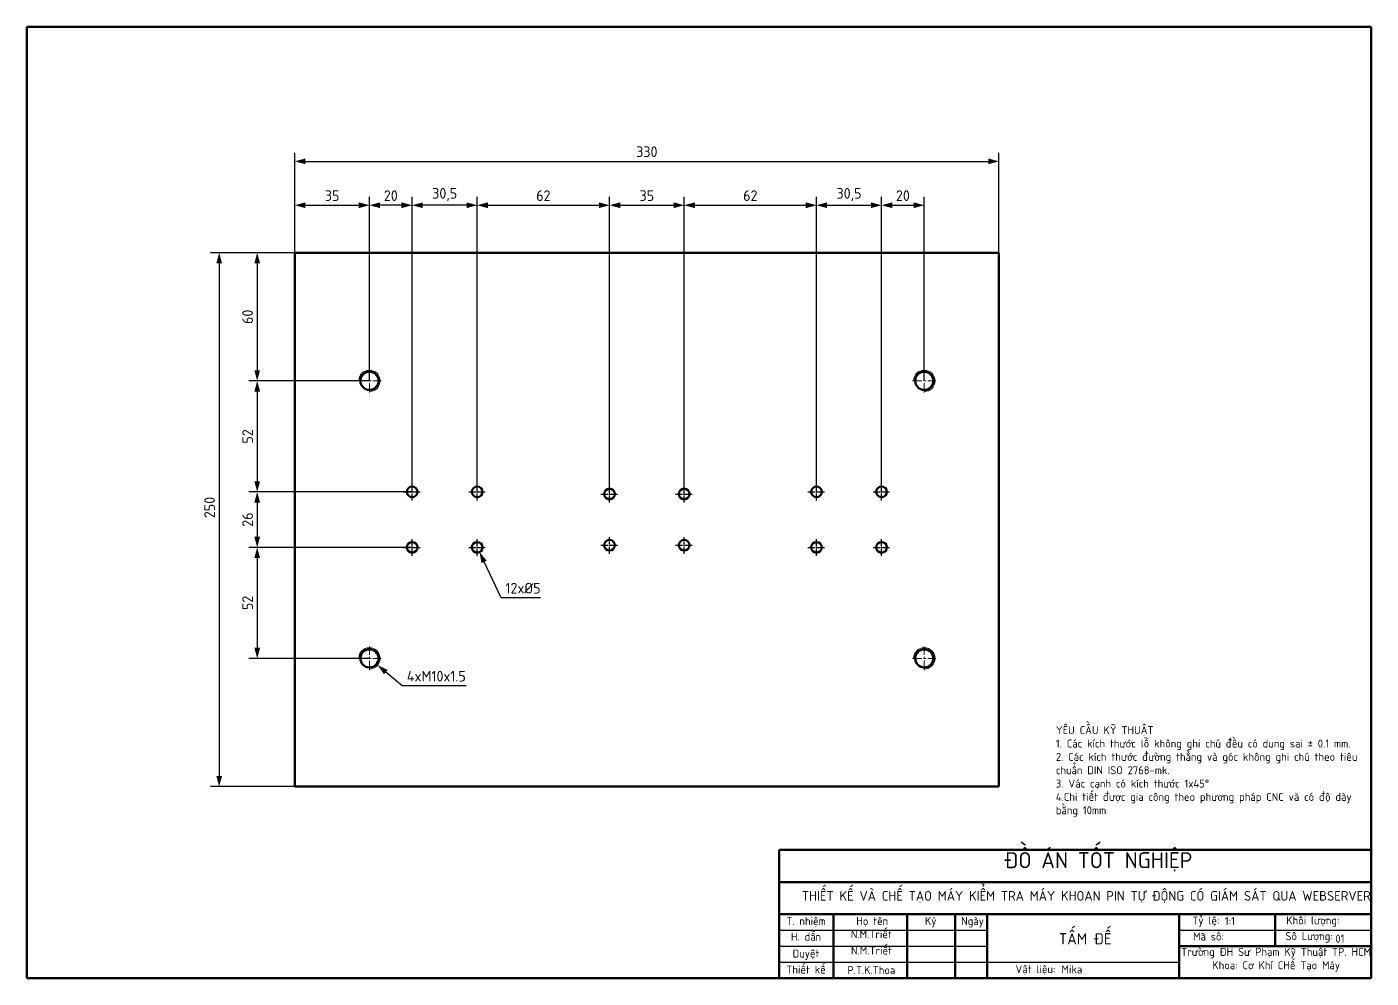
# Model space of a CAD drawing. Header units: millimetres. Extents: x -190 to 12889, y -227 to 3957.
# Drawn here: x 6131 to 6761, y 488 to 934 of the extents above; entities that cross this region are included whole.
import ezdxf

# ---------------------------------------------------------------- set-up
doc = ezdxf.new("R2010")
doc.units = ezdxf.units.MM
doc.header["$LTSCALE"] = 0.7
doc.header["$PDMODE"] = 35
doc.header["$PDSIZE"] = -4
doc.linetypes.add('CENTER', pattern=[50.8, 31.75, -6.35, 6.35, -6.35])
doc.linetypes.add('CENTER2', pattern=[1.125, 0.75, -0.125, 0.125, -0.125])
doc.layers.get('0').update_dxf_attribs({"color": 255})
for name, color, linetype, lineweight in [('0.5', 7, 'Continuous', 50), ('AM_5', 10, 'Continuous', 25), ('AMC_Contour', 7, 'Continuous', 50), ('CON', 7, 'Continuous', 50), ('DIM', 94, 'Continuous', 25), ('KHUNGBV', 5, 'Continuous', 70), ('screw', 33, 'Continuous', 13), ('TEXT', 7, 'Continuous', 25)]:
    doc.layers.add(name, color=color, linetype=linetype, lineweight=lineweight)
doc.styles.add('TCVN-7284', font='tcvn+7284-2003r.ttf')
doc.dimstyles.new('TCVN_ISO-25_RadiusDia', dxfattribs={"dimtxt": 2.5, "dimasz": 2.5, "dimexe": 2, "dimexo": 0, "dimgap": 1, "dimtad": 1, "dimtoh": 1, "dimtxsty": 'TCVN-7284', "dimblk": 'Arrow', "dimcen": 0, "dimclrd": 256, "dimclre": 256, "dimclrt": 256, "dimadec": 0, "dimazin": 0, "dimtfac": 1, "dimtofl": 0, "dimtmove": 1, "dimatfit": 0, "dimldrblk": 'Arrow', "dimfxl": 1, "dimlwd": -1, "dimlwe": -1, "dimarcsym": 0})

# ---------------------------------------------------------------- blocks, each defined once
blk = doc.blocks.new('Arrow')
at = {"layer": 'DIM'}
blk.add_solid([(-1, 0.27), (-1, -0.27), (0, 0)], dxfattribs=at)
blk = doc.blocks.new('*D726')
at = {"layer": 'Defpoints', "color": 0, "ltscale": 0.2, "transparency": 16777216}
for p in [(6586.87, 870.75), (6256.87, 827.94), (6586.87, 827.94)]:
    blk.add_point(p, dxfattribs=at)
at = {"layer": 'DIM', "ltscale": 0.2, "transparency": 16777216}
for p, q in [((6256.87, 827.94), (6256.87, 874.75)), ((6261.87, 870.75), (6581.87, 870.75)), ((6586.87, 827.94), (6586.87, 874.75))]:
    blk.add_line(p, q, dxfattribs=at)
at = {"layer": 'DIM', "ltscale": 0.2, "transparency": 16777216, "xscale": 5.000000000000284, "yscale": 5.000000000000284, "zscale": 5.000000000000284, "rotation": 180}
blk.add_blockref('Arrow', (6256.87, 870.75), dxfattribs=at)
at = {"layer": 'DIM', "ltscale": 0.2, "transparency": 16777216, "xscale": 5.000000000000284, "yscale": 5.000000000000284, "zscale": 5.000000000000284}
blk.add_blockref('Arrow', (6586.87, 870.75), dxfattribs=at)
at = {"layer": 'DIM', "ltscale": 0.2, "transparency": 16777216, "insert": (6421.87, 875.25), "char_height": 5, "attachment_point": 5, "style": 'TCVN-7284'}
blk.add_mtext('330', dxfattribs=at)
blk = doc.blocks.new('*D727')
at = {"layer": 'Defpoints', "color": 0, "ltscale": 0.2, "transparency": 16777216}
for p in [(6256.87, 827.94), (6221.43, 577.94), (6256.87, 577.94)]:
    blk.add_point(p, dxfattribs=at)
at = {"layer": 'DIM', "ltscale": 0.2, "transparency": 16777216}
for p, q in [((6256.87, 827.94), (6217.43, 827.94)), ((6221.43, 822.94), (6221.43, 582.94)), ((6256.87, 577.94), (6217.43, 577.94))]:
    blk.add_line(p, q, dxfattribs=at)
at = {"layer": 'DIM', "ltscale": 0.2, "transparency": 16777216, "xscale": 5.000000000000284, "yscale": 5.000000000000284, "zscale": 5.000000000000284}
for p, rotation in [((6221.43, 827.94), 90), ((6221.43, 577.94), 270)]:
    blk.add_blockref('Arrow', p, dxfattribs=dict(at, rotation=rotation))
at = {"layer": 'DIM', "ltscale": 0.2, "transparency": 16777216, "insert": (6216.93, 708.62), "char_height": 5, "attachment_point": 5, "rotation": 90, "style": 'TCVN-7284'}
blk.add_mtext('250', dxfattribs=at)
blk = doc.blocks.new('screw_m10_l')
at = {"layer": 'CON', "color": 33}
blk.add_circle((0, 0), 4.25, dxfattribs=at)
at = {"layer": 'screw', "color": 1, "linetype": 'CENTER', "ltscale": 0.2}
for p, q in [((-5.5, 0), (5.5, 0)), ((0, -5.5), (0, 5.5))]:
    blk.add_line(p, q, dxfattribs=at)
at = {"layer": 'screw', "color": 92}
blk.add_arc((0, 0), 5, 270, 180, dxfattribs=at)
blk = doc.blocks.new('*D728')
at = {"layer": 'Defpoints', "color": 0, "ltscale": 0.2, "transparency": 16777216}
for p in [(6288.03, 641.15), (6295.71, 634.74)]:
    blk.add_point(p, dxfattribs=at)
at = {"layer": 'DIM', "ltscale": 0.2, "transparency": 16777216}
for p, q in [((6307.21, 625.12), (6299.54, 631.53)), ((6337.21, 625.12), (6307.21, 625.12))]:
    blk.add_line(p, q, dxfattribs=at)
at = {"layer": 'DIM', "ltscale": 0.2, "transparency": 16777216, "xscale": 5.000000000000284, "yscale": 5.000000000000284, "zscale": 5.000000000000284, "rotation": 140.1075626339127}
blk.add_blockref('Arrow', (6295.71, 634.74), dxfattribs=at)
at = {"layer": 'DIM', "ltscale": 0.2, "transparency": 16777216, "insert": (6323.21, 629.62), "char_height": 5, "attachment_point": 5, "style": 'TCVN-7284'}
blk.add_mtext('4xM10x1.5', dxfattribs=at)
blk = doc.blocks.new('*D729')
at = {"layer": 'Defpoints', "color": 0, "ltscale": 0.2, "transparency": 16777216}
for p in [(6341.3, 692.2), (6343.44, 687.69)]:
    blk.add_point(p, dxfattribs=at)
at = {"layer": 'DIM', "ltscale": 0.2, "transparency": 16777216}
for p, q in [((6353.57, 666.34), (6345.59, 683.17)), ((6372.07, 666.34), (6353.57, 666.34))]:
    blk.add_line(p, q, dxfattribs=at)
at = {"layer": 'DIM', "ltscale": 0.2, "transparency": 16777216, "xscale": 5.000000000000284, "yscale": 5.000000000000284, "zscale": 5.000000000000284, "rotation": 115.396710440996}
blk.add_blockref('Arrow', (6343.44, 687.69), dxfattribs=at)
at = {"layer": 'DIM', "ltscale": 0.2, "transparency": 16777216, "insert": (6363.82, 670.84), "char_height": 5, "attachment_point": 5, "style": 'TCVN-7284'}
blk.add_mtext('12x%%C5', dxfattribs=at)
blk = doc.blocks.new('*D730')
at = {"layer": 'Defpoints', "color": 0, "ltscale": 0.2, "transparency": 16777216}
for p in [(6291.87, 850.19), (6256.87, 809.09), (6291.87, 767.94)]:
    blk.add_point(p, dxfattribs=at)
at = {"layer": 'DIM', "ltscale": 0.2, "transparency": 16777216}
for p, q in [((6256.87, 809.09), (6256.87, 854.19)), ((6291.87, 767.94), (6291.87, 854.19)), ((6261.87, 850.19), (6286.87, 850.19))]:
    blk.add_line(p, q, dxfattribs=at)
at = {"layer": 'DIM', "ltscale": 0.2, "transparency": 16777216, "xscale": 5.000000000000284, "yscale": 5.000000000000284, "zscale": 5.000000000000284, "rotation": 180}
blk.add_blockref('Arrow', (6256.87, 850.19), dxfattribs=at)
at = {"layer": 'DIM', "ltscale": 0.2, "transparency": 16777216, "xscale": 5.000000000000284, "yscale": 5.000000000000284, "zscale": 5.000000000000284}
blk.add_blockref('Arrow', (6291.87, 850.19), dxfattribs=at)
at = {"layer": 'DIM', "ltscale": 0.2, "transparency": 16777216, "insert": (6274.37, 854.69), "char_height": 5, "attachment_point": 5, "style": 'TCVN-7284'}
blk.add_mtext('35', dxfattribs=at)
blk = doc.blocks.new('*D731')
at = {"layer": 'Defpoints', "color": 0, "ltscale": 0.2, "transparency": 16777216}
for p in [(6291.87, 850.19), (6291.87, 767.94), (6311.87, 715.94)]:
    blk.add_point(p, dxfattribs=at)
at = {"layer": 'DIM', "ltscale": 0.2, "transparency": 16777216}
for p, q in [((6291.87, 767.94), (6291.87, 854.19)), ((6311.87, 715.94), (6311.87, 854.19)), ((6306.87, 850.19), (6296.87, 850.19))]:
    blk.add_line(p, q, dxfattribs=at)
at = {"layer": 'DIM', "ltscale": 0.2, "transparency": 16777216, "xscale": 5.000000000000284, "yscale": 5.000000000000284, "zscale": 5.000000000000284, "rotation": 180}
blk.add_blockref('Arrow', (6291.87, 850.19), dxfattribs=at)
at = {"layer": 'DIM', "ltscale": 0.2, "transparency": 16777216, "xscale": 5.000000000000284, "yscale": 5.000000000000284, "zscale": 5.000000000000284}
blk.add_blockref('Arrow', (6311.87, 850.19), dxfattribs=at)
at = {"layer": 'DIM', "ltscale": 0.2, "transparency": 16777216, "insert": (6301.87, 854.69), "char_height": 5, "attachment_point": 5, "style": 'TCVN-7284'}
blk.add_mtext('20', dxfattribs=at)
blk = doc.blocks.new('*D732')
at = {"layer": 'Defpoints', "color": 0, "ltscale": 0.2, "transparency": 16777216}
for p in [(6311.87, 850.19), (6311.87, 715.94), (6342.37, 715.94)]:
    blk.add_point(p, dxfattribs=at)
at = {"layer": 'DIM', "ltscale": 0.2, "transparency": 16777216}
for p, q in [((6311.87, 715.94), (6311.87, 854.19)), ((6342.37, 715.94), (6342.37, 854.19)), ((6337.37, 850.19), (6316.87, 850.19))]:
    blk.add_line(p, q, dxfattribs=at)
at = {"layer": 'DIM', "ltscale": 0.2, "transparency": 16777216, "xscale": 5.000000000000284, "yscale": 5.000000000000284, "zscale": 5.000000000000284, "rotation": 180}
blk.add_blockref('Arrow', (6311.87, 850.19), dxfattribs=at)
at = {"layer": 'DIM', "ltscale": 0.2, "transparency": 16777216, "xscale": 5.000000000000284, "yscale": 5.000000000000284, "zscale": 5.000000000000284}
blk.add_blockref('Arrow', (6342.37, 850.19), dxfattribs=at)
at = {"layer": 'DIM', "ltscale": 0.2, "transparency": 16777216, "insert": (6327.12, 855.19), "char_height": 5, "attachment_point": 5, "style": 'TCVN-7284'}
blk.add_mtext('30,5', dxfattribs=at)
blk = doc.blocks.new('*D733')
at = {"layer": 'Defpoints', "color": 0, "ltscale": 0.2, "transparency": 16777216}
for p in [(6404.37, 850.19), (6342.37, 715.94), (6404.37, 714.94)]:
    blk.add_point(p, dxfattribs=at)
at = {"layer": 'DIM', "ltscale": 0.2, "transparency": 16777216}
for p, q in [((6342.37, 715.94), (6342.37, 854.19)), ((6404.37, 714.94), (6404.37, 854.19)), ((6347.37, 850.19), (6399.37, 850.19))]:
    blk.add_line(p, q, dxfattribs=at)
at = {"layer": 'DIM', "ltscale": 0.2, "transparency": 16777216, "xscale": 5.000000000000284, "yscale": 5.000000000000284, "zscale": 5.000000000000284, "rotation": 180}
blk.add_blockref('Arrow', (6342.37, 850.19), dxfattribs=at)
at = {"layer": 'DIM', "ltscale": 0.2, "transparency": 16777216, "xscale": 5.000000000000284, "yscale": 5.000000000000284, "zscale": 5.000000000000284}
blk.add_blockref('Arrow', (6404.37, 850.19), dxfattribs=at)
at = {"layer": 'DIM', "ltscale": 0.2, "transparency": 16777216, "insert": (6373.37, 854.69), "char_height": 5, "attachment_point": 5, "style": 'TCVN-7284'}
blk.add_mtext('62', dxfattribs=at)
blk = doc.blocks.new('*D734')
at = {"layer": 'Defpoints', "color": 0, "ltscale": 0.2, "transparency": 16777216}
for p in [(6439.37, 850.19), (6404.37, 714.94), (6439.37, 714.94)]:
    blk.add_point(p, dxfattribs=at)
at = {"layer": 'DIM', "ltscale": 0.2, "transparency": 16777216}
for p, q in [((6404.37, 714.94), (6404.37, 854.19)), ((6439.37, 714.94), (6439.37, 854.19)), ((6409.37, 850.19), (6434.37, 850.19))]:
    blk.add_line(p, q, dxfattribs=at)
at = {"layer": 'DIM', "ltscale": 0.2, "transparency": 16777216, "xscale": 5.000000000000284, "yscale": 5.000000000000284, "zscale": 5.000000000000284, "rotation": 180}
blk.add_blockref('Arrow', (6404.37, 850.19), dxfattribs=at)
at = {"layer": 'DIM', "ltscale": 0.2, "transparency": 16777216, "xscale": 5.000000000000284, "yscale": 5.000000000000284, "zscale": 5.000000000000284}
blk.add_blockref('Arrow', (6439.37, 850.19), dxfattribs=at)
at = {"layer": 'DIM', "ltscale": 0.2, "transparency": 16777216, "insert": (6421.87, 854.69), "char_height": 5, "attachment_point": 5, "style": 'TCVN-7284'}
blk.add_mtext('35', dxfattribs=at)
blk = doc.blocks.new('*D735')
at = {"layer": 'Defpoints', "color": 0, "ltscale": 0.2, "transparency": 16777216}
for p in [(6501.37, 850.19), (6439.37, 714.94), (6501.37, 715.94)]:
    blk.add_point(p, dxfattribs=at)
at = {"layer": 'DIM', "ltscale": 0.2, "transparency": 16777216}
for p, q in [((6439.37, 714.94), (6439.37, 854.19)), ((6501.37, 715.94), (6501.37, 854.19)), ((6444.37, 850.19), (6496.37, 850.19))]:
    blk.add_line(p, q, dxfattribs=at)
at = {"layer": 'DIM', "ltscale": 0.2, "transparency": 16777216, "xscale": 5.000000000000284, "yscale": 5.000000000000284, "zscale": 5.000000000000284, "rotation": 180}
blk.add_blockref('Arrow', (6439.37, 850.19), dxfattribs=at)
at = {"layer": 'DIM', "ltscale": 0.2, "transparency": 16777216, "xscale": 5.000000000000284, "yscale": 5.000000000000284, "zscale": 5.000000000000284}
blk.add_blockref('Arrow', (6501.37, 850.19), dxfattribs=at)
at = {"layer": 'DIM', "ltscale": 0.2, "transparency": 16777216, "insert": (6470.37, 854.69), "char_height": 5, "attachment_point": 5, "style": 'TCVN-7284'}
blk.add_mtext('62', dxfattribs=at)
blk = doc.blocks.new('*D736')
at = {"layer": 'Defpoints', "color": 0, "ltscale": 0.2, "transparency": 16777216}
for p in [(6531.87, 850.19), (6501.37, 715.94), (6531.87, 715.94)]:
    blk.add_point(p, dxfattribs=at)
at = {"layer": 'DIM', "ltscale": 0.2, "transparency": 16777216}
for p, q in [((6501.37, 715.94), (6501.37, 854.19)), ((6531.87, 715.94), (6531.87, 854.19)), ((6506.37, 850.19), (6526.87, 850.19))]:
    blk.add_line(p, q, dxfattribs=at)
at = {"layer": 'DIM', "ltscale": 0.2, "transparency": 16777216, "xscale": 5.000000000000284, "yscale": 5.000000000000284, "zscale": 5.000000000000284, "rotation": 180}
blk.add_blockref('Arrow', (6501.37, 850.19), dxfattribs=at)
at = {"layer": 'DIM', "ltscale": 0.2, "transparency": 16777216, "xscale": 5.000000000000284, "yscale": 5.000000000000284, "zscale": 5.000000000000284}
blk.add_blockref('Arrow', (6531.87, 850.19), dxfattribs=at)
at = {"layer": 'DIM', "ltscale": 0.2, "transparency": 16777216, "insert": (6516.62, 855.19), "char_height": 5, "attachment_point": 5, "style": 'TCVN-7284'}
blk.add_mtext('30,5', dxfattribs=at)
blk = doc.blocks.new('*D737')
at = {"layer": 'Defpoints', "color": 0, "ltscale": 0.2, "transparency": 16777216}
for p in [(6551.87, 850.19), (6551.87, 767.94), (6531.87, 715.94)]:
    blk.add_point(p, dxfattribs=at)
at = {"layer": 'DIM', "ltscale": 0.2, "transparency": 16777216}
for p, q in [((6531.87, 715.94), (6531.87, 854.19)), ((6551.87, 767.94), (6551.87, 854.19)), ((6536.87, 850.19), (6546.87, 850.19))]:
    blk.add_line(p, q, dxfattribs=at)
at = {"layer": 'DIM', "ltscale": 0.2, "transparency": 16777216, "xscale": 5.000000000000284, "yscale": 5.000000000000284, "zscale": 5.000000000000284, "rotation": 180}
blk.add_blockref('Arrow', (6531.87, 850.19), dxfattribs=at)
at = {"layer": 'DIM', "ltscale": 0.2, "transparency": 16777216, "xscale": 5.000000000000284, "yscale": 5.000000000000284, "zscale": 5.000000000000284}
blk.add_blockref('Arrow', (6551.87, 850.19), dxfattribs=at)
at = {"layer": 'DIM', "ltscale": 0.2, "transparency": 16777216, "insert": (6541.87, 854.69), "char_height": 5, "attachment_point": 5, "style": 'TCVN-7284'}
blk.add_mtext('20', dxfattribs=at)
blk = doc.blocks.new('*D738')
at = {"layer": 'Defpoints', "color": 0, "ltscale": 0.2, "transparency": 16777216}
for p in [(6262.18, 827.94), (6239.25, 767.94), (6291.87, 767.94)]:
    blk.add_point(p, dxfattribs=at)
at = {"layer": 'DIM', "ltscale": 0.2, "transparency": 16777216}
for p, q in [((6262.18, 827.94), (6235.25, 827.94)), ((6239.25, 822.94), (6239.25, 772.94)), ((6291.87, 767.94), (6235.25, 767.94))]:
    blk.add_line(p, q, dxfattribs=at)
at = {"layer": 'DIM', "ltscale": 0.2, "transparency": 16777216, "xscale": 5.000000000000284, "yscale": 5.000000000000284, "zscale": 5.000000000000284}
for p, rotation in [((6239.25, 827.94), 90), ((6239.25, 767.94), 270)]:
    blk.add_blockref('Arrow', p, dxfattribs=dict(at, rotation=rotation))
at = {"layer": 'DIM', "ltscale": 0.2, "transparency": 16777216, "insert": (6234.75, 797.94), "char_height": 5, "attachment_point": 5, "rotation": 90, "style": 'TCVN-7284'}
blk.add_mtext('60', dxfattribs=at)
blk = doc.blocks.new('*D739')
at = {"layer": 'Defpoints', "color": 0, "ltscale": 0.2, "transparency": 16777216}
for p in [(6291.87, 767.94), (6239.25, 715.94), (6311.87, 715.94)]:
    blk.add_point(p, dxfattribs=at)
at = {"layer": 'DIM', "ltscale": 0.2, "transparency": 16777216}
for p, q in [((6291.87, 767.94), (6235.25, 767.94)), ((6239.25, 762.94), (6239.25, 720.94)), ((6311.87, 715.94), (6235.25, 715.94))]:
    blk.add_line(p, q, dxfattribs=at)
at = {"layer": 'DIM', "ltscale": 0.2, "transparency": 16777216, "xscale": 5.000000000000284, "yscale": 5.000000000000284, "zscale": 5.000000000000284}
for p, rotation in [((6239.25, 767.94), 90), ((6239.25, 715.94), 270)]:
    blk.add_blockref('Arrow', p, dxfattribs=dict(at, rotation=rotation))
at = {"layer": 'DIM', "ltscale": 0.2, "transparency": 16777216, "insert": (6234.75, 741.94), "char_height": 5, "attachment_point": 5, "rotation": 90, "style": 'TCVN-7284'}
blk.add_mtext('52', dxfattribs=at)
blk = doc.blocks.new('*D740')
at = {"layer": 'Defpoints', "color": 0, "ltscale": 0.2, "transparency": 16777216}
for p in [(6311.87, 715.94), (6239.25, 689.94), (6311.87, 689.94)]:
    blk.add_point(p, dxfattribs=at)
at = {"layer": 'DIM', "ltscale": 0.2, "transparency": 16777216}
for p, q in [((6311.87, 715.94), (6235.25, 715.94)), ((6239.25, 710.94), (6239.25, 694.94)), ((6311.87, 689.94), (6235.25, 689.94))]:
    blk.add_line(p, q, dxfattribs=at)
at = {"layer": 'DIM', "ltscale": 0.2, "transparency": 16777216, "xscale": 5.000000000000284, "yscale": 5.000000000000284, "zscale": 5.000000000000284}
for p, rotation in [((6239.25, 715.94), 90), ((6239.25, 689.94), 270)]:
    blk.add_blockref('Arrow', p, dxfattribs=dict(at, rotation=rotation))
at = {"layer": 'DIM', "ltscale": 0.2, "transparency": 16777216, "insert": (6234.75, 702.94), "char_height": 5, "attachment_point": 5, "rotation": 90, "style": 'TCVN-7284'}
blk.add_mtext('26', dxfattribs=at)
blk = doc.blocks.new('*D741')
at = {"layer": 'Defpoints', "color": 0, "ltscale": 0.2, "transparency": 16777216}
for p in [(6311.87, 689.94), (6239.25, 637.94), (6291.87, 637.94)]:
    blk.add_point(p, dxfattribs=at)
at = {"layer": 'DIM', "ltscale": 0.2, "transparency": 16777216}
for p, q in [((6311.87, 689.94), (6235.25, 689.94)), ((6239.25, 684.94), (6239.25, 642.94)), ((6291.87, 637.94), (6235.25, 637.94))]:
    blk.add_line(p, q, dxfattribs=at)
at = {"layer": 'DIM', "ltscale": 0.2, "transparency": 16777216, "xscale": 5.000000000000284, "yscale": 5.000000000000284, "zscale": 5.000000000000284}
for p, rotation in [((6239.25, 689.94), 90), ((6239.25, 637.94), 270)]:
    blk.add_blockref('Arrow', p, dxfattribs=dict(at, rotation=rotation))
at = {"layer": 'DIM', "ltscale": 0.2, "transparency": 16777216, "insert": (6234.75, 663.94), "char_height": 5, "attachment_point": 5, "rotation": 90, "style": 'TCVN-7284'}
blk.add_mtext('52', dxfattribs=at)
blk = doc.blocks.new('KHUNG_A3')
at = {"layer": 'CON', "color": 8, "linetype": 'Continuous', "ltscale": 0.66}
for p, q in [((296.71, 84.61), (296.71, 44.61)), ((296.71, 84.61), (481.71, 84.61)), ((296.71, 74.61), (481.71, 74.61)), ((296.71, 64.61), (481.71, 64.61)), ((313.71, 64.61), (313.71, 44.61)), ((336.71, 64.61), (336.71, 44.61)), ((351.71, 64.61), (351.71, 44.61)), ((361.71, 64.61), (361.71, 44.61)), ((421.71, 44.61), (421.71, 64.61)), ((451.71, 54.61), (451.71, 64.61)), ((421.71, 54.61), (481.71, 54.61))]:
    blk.add_line(p, q, dxfattribs=at)
at = {"layer": 'DIM', "color": 8, "linetype": 'Continuous', "ltscale": 0.66}
for p, q in [((296.71, 59.61), (361.71, 59.61)), ((421.71, 59.61), (481.71, 59.61)), ((296.71, 54.61), (361.71, 54.61)), ((296.71, 49.61), (421.71, 49.61))]:
    blk.add_line(p, q, dxfattribs=at)
at = {"layer": 'KHUNGBV', "color": 8, "linetype": 'Continuous', "ltscale": 0.66}
for p, q in [((481.71, 341.61), (61.71, 341.61)), ((61.71, 341.61), (61.71, 44.61)), ((481.71, 44.61), (481.71, 341.61)), ((61.71, 44.61), (481.71, 44.61))]:
    blk.add_line(p, q, dxfattribs=at)
at = {"color": 255, "attachment_point": 1, "style": 'TCVN-7284'}
for s, width, insert, char_height in [('{\\W1.485708; }ĐỒ ÁN TỐT NGHIỆP', 65.6643, (362.61, 83.93), 5), ('\\pxqc;T. nhiệm', 16.8827, (296.71, 63.68), 2.5), ('{\\W2.460912; }Họ tên', 16.8827, (317.11, 63.68), 2.5), ('{\\W4.544245; }Ký', 16.8827, (335.42, 63.68), 2.5), ('{\\W1.017842; }Ngày', 9.8035, (352.08, 63.68), 2.5), ('\\pxqc;Tỷ lệ:', 9.8035, (425.19, 63.83), 2.5), ('\\pxqc;Khối lượng:', 20.0073, (453.51, 63.88), 2.5), ('\\pxqc;H. dẫn', 16.8827, (296.71, 58.76), 2.5), ('\\pxqc;N.M.Triết', 16.8827, (317.11, 59.57), 2.5), ('{\\W0.286782; }Mã số:', 12.5818, (425.56, 58.85), 2.5), ('\\pxqc;Số Lượng:', 17.9691, (453.36, 58.98), 2.5), ('\\pxqc;N.M.Triết', 16.8827, (317.16, 54.47), 2.5), ('\\pxqc;Duyệt', 16.8827, (296.71, 53.54), 2.5), ('{\\W0.981773; }Trường ĐH Sư Phạm Kỹ Thuật TP. HCM\\P{\\W7.398439; }Khoa: Cơ Khí CHế Tạo Máy ', 61.6953, (420.88, 54.04), 2.5), ('\\pxqc;Thiết kế', 16.8827, (296.71, 48.52), 2.5), ('\\pxqc;P.T.K.Thoa', 16.8827, (317.11, 48.37), 2.5), ('\\pxi-3,l3,qc,t3;Vật liệu:', 59.8171, (346.92, 48.66), 2.5)]:
    blk.add_mtext_dynamic_manual_height_columns(s, width=width, gutter_width=88.6, heights=[0], dxfattribs=dict(at, insert=insert, char_height=char_height))
at = {"color": 255, "insert": (303.83, 71.79), "char_height": 3, "width": 178.521, "attachment_point": 1, "style": 'TCVN-7284'}
blk.add_mtext('THIẾT KẾ VÀ CHẾ TẠO MÁY KIỂM TRA MÁY KHOAN PIN TỰ ĐỘNG CÓ GIÁM SÁT QUA WEBSERVER\\P', dxfattribs=at)
blk = doc.blocks.new('*U917')
at = {"layer": 'AM_5', "color": 0, "linetype": 'CENTER2', "ltscale": 2.5, "transparency": 16777216}
for p, q in [((-4, 0), (-0.5, 0)), ((0, 0.5), (0, 4)), ((0.5, 0), (4, 0)), ((0, -4), (0, -0.5))]:
    blk.add_line(p, q, dxfattribs=at)
at = {"layer": 'AM_5', "color": 0, "linetype": 'Continuous', "ltscale": 2.5, "transparency": 16777216}
for p, q in [((-0.25, 0), (0.25, 0)), ((0, -0.25), (0, 0.25))]:
    blk.add_line(p, q, dxfattribs=at)
blk = doc.blocks.new('*U918')
at = {"layer": 'AM_5', "color": 0, "linetype": 'CENTER2', "ltscale": 2.5, "transparency": 16777216}
for p, q in [((-4, 0), (-0.5, 0)), ((0, 0.5), (0, 4)), ((0.5, 0), (4, 0)), ((0, -4), (0, -0.5))]:
    blk.add_line(p, q, dxfattribs=at)
at = {"layer": 'AM_5', "color": 0, "linetype": 'Continuous', "ltscale": 2.5, "transparency": 16777216}
for p, q in [((-0.25, 0), (0.25, 0)), ((0, -0.25), (0, 0.25))]:
    blk.add_line(p, q, dxfattribs=at)
blk = doc.blocks.new('*U919')
at = {"layer": 'AM_5', "color": 0, "linetype": 'CENTER2', "ltscale": 2.5, "transparency": 16777216}
for p, q in [((-4, 0), (-0.5, 0)), ((0, 0.5), (0, 4)), ((0.5, 0), (4, 0)), ((0, -4), (0, -0.5))]:
    blk.add_line(p, q, dxfattribs=at)
at = {"layer": 'AM_5', "color": 0, "linetype": 'Continuous', "ltscale": 2.5, "transparency": 16777216}
for p, q in [((-0.25, 0), (0.25, 0)), ((0, -0.25), (0, 0.25))]:
    blk.add_line(p, q, dxfattribs=at)
blk = doc.blocks.new('*U920')
at = {"layer": 'AM_5', "color": 0, "linetype": 'CENTER2', "ltscale": 2.5, "transparency": 16777216}
for p, q in [((-4, 0), (-0.5, 0)), ((0, 0.5), (0, 4)), ((0.5, 0), (4, 0)), ((0, -4), (0, -0.5))]:
    blk.add_line(p, q, dxfattribs=at)
at = {"layer": 'AM_5', "color": 0, "linetype": 'Continuous', "ltscale": 2.5, "transparency": 16777216}
for p, q in [((-0.25, 0), (0.25, 0)), ((0, -0.25), (0, 0.25))]:
    blk.add_line(p, q, dxfattribs=at)
blk = doc.blocks.new('*U921')
at = {"layer": 'AM_5', "color": 0, "linetype": 'CENTER2', "ltscale": 2.5, "transparency": 16777216}
for p, q in [((-4, 0), (-0.5, 0)), ((0, 0.5), (0, 4)), ((0.5, 0), (4, 0)), ((0, -4), (0, -0.5))]:
    blk.add_line(p, q, dxfattribs=at)
at = {"layer": 'AM_5', "color": 0, "linetype": 'Continuous', "ltscale": 2.5, "transparency": 16777216}
for p, q in [((-0.25, 0), (0.25, 0)), ((0, -0.25), (0, 0.25))]:
    blk.add_line(p, q, dxfattribs=at)
blk = doc.blocks.new('*U922')
at = {"layer": 'AM_5', "color": 0, "linetype": 'CENTER2', "ltscale": 2.5, "transparency": 16777216}
for p, q in [((-4, 0), (-0.5, 0)), ((0, 0.5), (0, 4)), ((0.5, 0), (4, 0)), ((0, -4), (0, -0.5))]:
    blk.add_line(p, q, dxfattribs=at)
at = {"layer": 'AM_5', "color": 0, "linetype": 'Continuous', "ltscale": 2.5, "transparency": 16777216}
for p, q in [((-0.25, 0), (0.25, 0)), ((0, -0.25), (0, 0.25))]:
    blk.add_line(p, q, dxfattribs=at)
blk = doc.blocks.new('*U923')
at = {"layer": 'AM_5', "color": 0, "linetype": 'CENTER2', "ltscale": 2.5, "transparency": 16777216}
for p, q in [((-4, 0), (-0.5, 0)), ((0, 0.5), (0, 4)), ((0.5, 0), (4, 0)), ((0, -4), (0, -0.5))]:
    blk.add_line(p, q, dxfattribs=at)
at = {"layer": 'AM_5', "color": 0, "linetype": 'Continuous', "ltscale": 2.5, "transparency": 16777216}
for p, q in [((-0.25, 0), (0.25, 0)), ((0, -0.25), (0, 0.25))]:
    blk.add_line(p, q, dxfattribs=at)
blk = doc.blocks.new('*U924')
at = {"layer": 'AM_5', "color": 0, "linetype": 'CENTER2', "ltscale": 2.5, "transparency": 16777216}
for p, q in [((-4, 0), (-0.5, 0)), ((0, 0.5), (0, 4)), ((0.5, 0), (4, 0)), ((0, -4), (0, -0.5))]:
    blk.add_line(p, q, dxfattribs=at)
at = {"layer": 'AM_5', "color": 0, "linetype": 'Continuous', "ltscale": 2.5, "transparency": 16777216}
for p, q in [((-0.25, 0), (0.25, 0)), ((0, -0.25), (0, 0.25))]:
    blk.add_line(p, q, dxfattribs=at)
blk = doc.blocks.new('*U925')
at = {"layer": 'AM_5', "color": 0, "linetype": 'CENTER2', "ltscale": 2.5, "transparency": 16777216}
for p, q in [((-4, 0), (-0.5, 0)), ((0, 0.5), (0, 4)), ((0.5, 0), (4, 0)), ((0, -4), (0, -0.5))]:
    blk.add_line(p, q, dxfattribs=at)
at = {"layer": 'AM_5', "color": 0, "linetype": 'Continuous', "ltscale": 2.5, "transparency": 16777216}
for p, q in [((-0.25, 0), (0.25, 0)), ((0, -0.25), (0, 0.25))]:
    blk.add_line(p, q, dxfattribs=at)
blk = doc.blocks.new('*U926')
at = {"layer": 'AM_5', "color": 0, "linetype": 'CENTER2', "ltscale": 2.5, "transparency": 16777216}
for p, q in [((-4, 0), (-0.5, 0)), ((0, 0.5), (0, 4)), ((0.5, 0), (4, 0)), ((0, -4), (0, -0.5))]:
    blk.add_line(p, q, dxfattribs=at)
at = {"layer": 'AM_5', "color": 0, "linetype": 'Continuous', "ltscale": 2.5, "transparency": 16777216}
for p, q in [((-0.25, 0), (0.25, 0)), ((0, -0.25), (0, 0.25))]:
    blk.add_line(p, q, dxfattribs=at)
blk = doc.blocks.new('*U927')
at = {"layer": 'AM_5', "color": 0, "linetype": 'CENTER2', "ltscale": 2.5, "transparency": 16777216}
for p, q in [((-4, 0), (-0.5, 0)), ((0, 0.5), (0, 4)), ((0.5, 0), (4, 0)), ((0, -4), (0, -0.5))]:
    blk.add_line(p, q, dxfattribs=at)
at = {"layer": 'AM_5', "color": 0, "linetype": 'Continuous', "ltscale": 2.5, "transparency": 16777216}
for p, q in [((-0.25, 0), (0.25, 0)), ((0, -0.25), (0, 0.25))]:
    blk.add_line(p, q, dxfattribs=at)
blk = doc.blocks.new('*U928')
at = {"layer": 'AM_5', "color": 0, "linetype": 'CENTER2', "ltscale": 2.5, "transparency": 16777216}
for p, q in [((-4, 0), (-0.5, 0)), ((0, 0.5), (0, 4)), ((0.5, 0), (4, 0)), ((0, -4), (0, -0.5))]:
    blk.add_line(p, q, dxfattribs=at)
at = {"layer": 'AM_5', "color": 0, "linetype": 'Continuous', "ltscale": 2.5, "transparency": 16777216}
for p, q in [((-0.25, 0), (0.25, 0)), ((0, -0.25), (0, 0.25))]:
    blk.add_line(p, q, dxfattribs=at)

msp = doc.modelspace()

# ---------------------------------------------------------------- linework, layer by layer
at = {"layer": '0.5'}
for p, q in [((6586.8688, 827.9448), (6256.8688, 827.9448)), ((6256.8688, 827.9448), (6256.8688, 577.9448)), ((6586.8688, 577.9448), (6586.8688, 827.9448)), ((6256.8688, 577.9448), (6586.8688, 577.9448))]:
    msp.add_line(p, q, dxfattribs=at)
for centre in [(6311.8688, 715.9448), (6342.3688, 715.9448), (6501.3688, 715.9448), (6531.8688, 715.9448), (6404.3688, 714.9448), (6439.3688, 714.9448), (6404.3688, 690.9448), (6439.3688, 690.9448), (6311.8688, 689.9448), (6342.3688, 689.9448), (6501.3688, 689.9448), (6531.8688, 689.9448)]:
    msp.add_circle(centre, 2.5, dxfattribs=at)

# ---------------------------------------------------------------- block references
at = {"layer": 'AM_5', "linetype": 'CENTER2', "ltscale": 2.5}
for name, p in [('*U920', (6311.8688, 715.9448)), ('*U919', (6342.3688, 715.9448)), ('*U921', (6404.3688, 714.9448)), ('*U923', (6439.3688, 714.9448)), ('*U925', (6501.3688, 715.9448)), ('*U927', (6531.8688, 715.9448)), ('*U917', (6311.8688, 689.9448)), ('*U918', (6342.3688, 689.9448)), ('*U922', (6404.3688, 690.9448)), ('*U924', (6439.3688, 690.9448)), ('*U926', (6501.3688, 689.9448)), ('*U928', (6531.8688, 689.9448))]:
    msp.add_blockref(name, p, dxfattribs=at)
at = {"layer": 'DIM', "xscale": 1.5, "yscale": 1.5, "zscale": 1.5}
msp.add_blockref('KHUNG_A3', (6038.7375, 421.2987), dxfattribs=at)
at = {"layer": 'screw'}
for p in [(6291.8688, 767.9448), (6551.8688, 767.9448), (6291.8688, 637.9448), (6551.8688, 637.9448)]:
    msp.add_blockref('screw_m10_l', p, dxfattribs=at)

# ---------------------------------------------------------------- texts
at = {"ltscale": 0.7, "char_height": 3.75, "attachment_point": 1, "style": 'TCVN-7284'}
for s, width, insert in [('1:1', 6.750055, (6692.7326, 516.8327)), ('01', 6.750055, (6744.5478, 508.5785)), ('Mika', 31.69291, (6616.2169, 494.1932))]:
    msp.add_mtext_dynamic_manual_height_columns(s, width=width, gutter_width=18.75, heights=[0], dxfattribs=dict(at, insert=insert))
at = {"layer": 'AMC_Contour', "color": 255, "insert": (6627.2794, 506.6278), "char_height": 5.25, "attachment_point": 5, "style": 'TCVN-7284'}
msp.add_mtext_dynamic_manual_height_columns('TẤM ĐẾ', width=83.264059, gutter_width=26.25, heights=[0], dxfattribs=at)
at = {"layer": 'TEXT', "ltscale": 0.7, "insert": (6613.5559, 606.2071), "char_height": 3.75, "attachment_point": 1, "style": 'TCVN-7284'}
msp.add_mtext_dynamic_manual_height_columns('YÊU CẦU KỸ THUẬT\\P1. Các kích thước lỗ không ghi chú đều có dung sai ± 0.1 mm. \\P2. Các kích thước đường thẳng và góc không ghi chú theo tiêu chuẩn DIN ISO 2768-mk.\\P3. Vác cạnh có kích thước 1x45°\\P4.Chi tiết được gia công theo phương pháp CNC và có độ dày bằng 10mm', width=143.261485, gutter_width=2583.1367, heights=[0], dxfattribs=at)

# ---------------------------------------------------------------- dimensions: what is measured, and where the dimension line sits
at = {"layer": 'DIM', "ltscale": 0.2}
for base, p1, p2, picture, middle in [((6586.8688, 870.7466), (6256.8688, 827.9448), (6586.8688, 827.9448), '*D726', (6421.8688, 870.7466)), ((6291.8688, 850.1915), (6311.8688, 715.9448), (6291.8688, 767.9448), '*D731', (6301.8688, 850.1915)), ((6311.8688, 850.1915), (6342.3688, 715.9448), (6311.8688, 715.9448), '*D732', (6327.1188, 850.1915)), ((6404.3688, 850.1915), (6342.3688, 715.9448), (6404.3688, 714.9448), '*D733', (6373.3688, 850.1915)), ((6439.3688, 850.1915), (6404.3688, 714.9448), (6439.3688, 714.9448), '*D734', (6421.8688, 850.1915)), ((6501.3688, 850.1915), (6439.3688, 714.9448), (6501.3688, 715.9448), '*D735', (6470.3688, 850.1915)), ((6531.8688, 850.1915), (6501.3688, 715.9448), (6531.8688, 715.9448), '*D736', (6516.6188, 850.1915)), ((6551.8688, 850.1915), (6531.8688, 715.9448), (6551.8688, 767.9448), '*D737', (6541.8688, 850.1915))]:
    dim = msp.add_linear_dim(base=base, p1=p1, p2=p2, dimstyle='TCVN_ISO-25_RadiusDia', override={"dimscale": 2, "dimtmove": 1}, dxfattribs=at)
    dim.commit()
    dim.dimension.update_dxf_attribs({"geometry": picture, "text_midpoint": middle, "dimtype": 160})
dim = msp.add_linear_dim(base=(6291.8688, 850.1915), p1=(6256.8688, 809.0918), p2=(6291.8688, 767.9448), dimstyle='TCVN_ISO-25_RadiusDia', override={"dimscale": 2, "dimtmove": 1}, dxfattribs=at)
dim.commit()
dim.dimension.update_dxf_attribs({"geometry": '*D730', "text_midpoint": (6274.3688, 854.6915)})
for base, p1, p2, picture, middle in [((6221.4288, 577.9448), (6256.8688, 827.9448), (6256.8688, 577.9448), '*D727', (6221.4288, 708.6173)), ((6239.2549, 767.9448), (6262.1789, 827.9448), (6291.8688, 767.9448), '*D738', (6239.2549, 797.9448)), ((6239.2549, 715.9448), (6291.8688, 767.9448), (6311.8688, 715.9448), '*D739', (6239.2549, 741.9448)), ((6239.2549, 689.9448), (6311.8688, 715.9448), (6311.8688, 689.9448), '*D740', (6239.2549, 702.9448)), ((6239.2549, 637.9448), (6311.8688, 689.9448), (6291.8688, 637.9448), '*D741', (6239.2549, 663.9448))]:
    dim = msp.add_linear_dim(base=base, p1=p1, p2=p2, angle=90, dimstyle='TCVN_ISO-25_RadiusDia', override={"dimscale": 2}, dxfattribs=at)
    dim.commit()
    dim.dimension.update_dxf_attribs({"geometry": picture, "text_midpoint": middle, "dimtype": 160})
dim = msp.add_diameter_dim_2p(p1=(6341.2966, 692.2032), p2=(6343.441, 687.6864), dimstyle='TCVN_ISO-25_RadiusDia', override={"dimscale": 2, "dimpost": '12x%%C<>', "dimtmove": 1}, dxfattribs=at)
dim.commit()
dim.dimension.update_dxf_attribs({"geometry": '*D729', "text_midpoint": (6353.5749, 666.3413), "dimtype": 163})
dim = msp.add_diameter_dim_2p(p1=(6288.0325, 641.1516), p2=(6295.705, 634.7381), dimstyle='TCVN_ISO-25_RadiusDia', override={"dimscale": 2, "dimpost": '4xM<>x1.5', "dimtmove": 1}, dxfattribs=at)
dim.commit()
dim.dimension.update_dxf_attribs({"geometry": '*D728', "text_midpoint": (6323.2138, 629.6179)})

doc.saveas('drawing.dxf')
